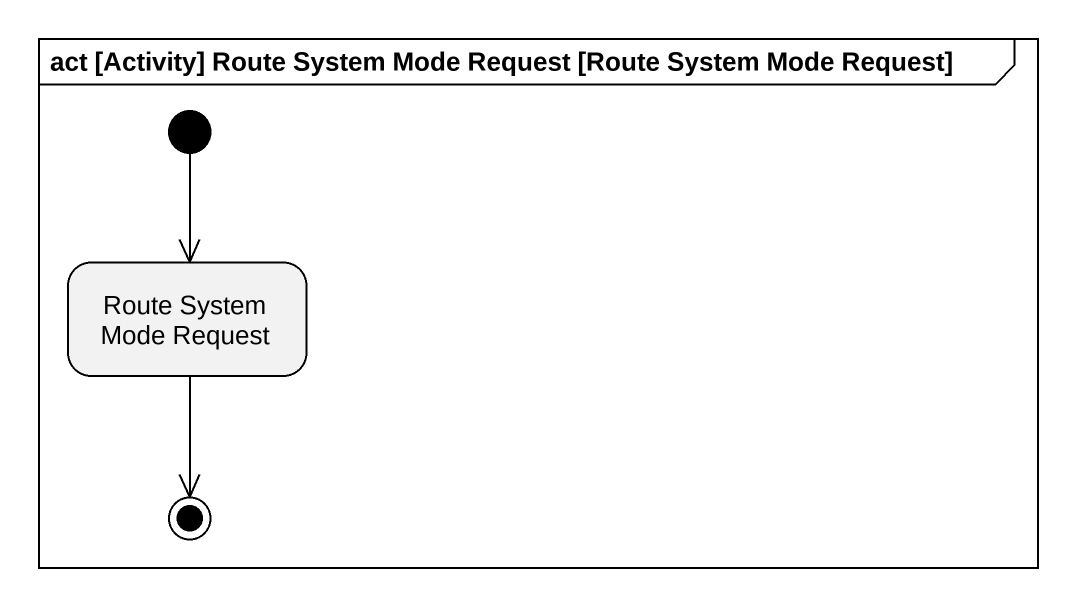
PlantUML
@startuml
mainframe act [Activity] Route System Mode Request [Route System Mode Request]
hide empty description
state "Route System Mode Request" as Route_System_Mode_Request
[*] --> Route_System_Mode_Request
Route_System_Mode_Request --> [*]
@enduml
